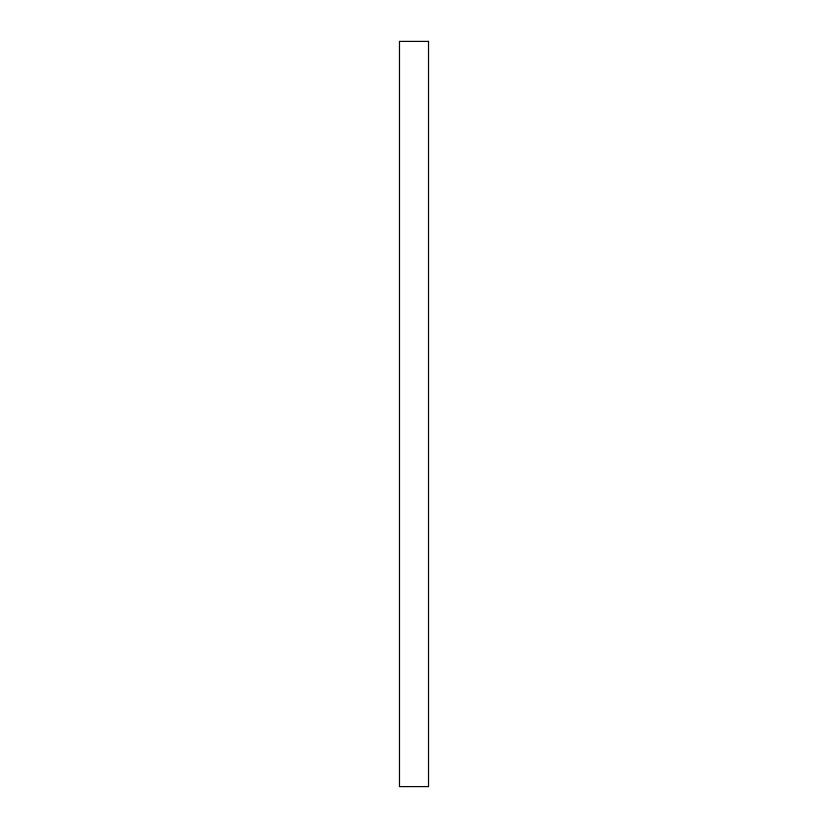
<?xml version="1.0" encoding="UTF-8"?>
<svg xmlns="http://www.w3.org/2000/svg" width="828" height="828" viewBox="0 0 828 828"><rect width="100%" height="100%" fill="white"/><g stroke="black" fill="none" stroke-linecap="round" stroke-linejoin="round"><path stroke-width="1.24" d="M428.521 41.4L399.479 41.4L399.479 786.6L428.521 786.6L428.521 41.4"/></g></svg>
